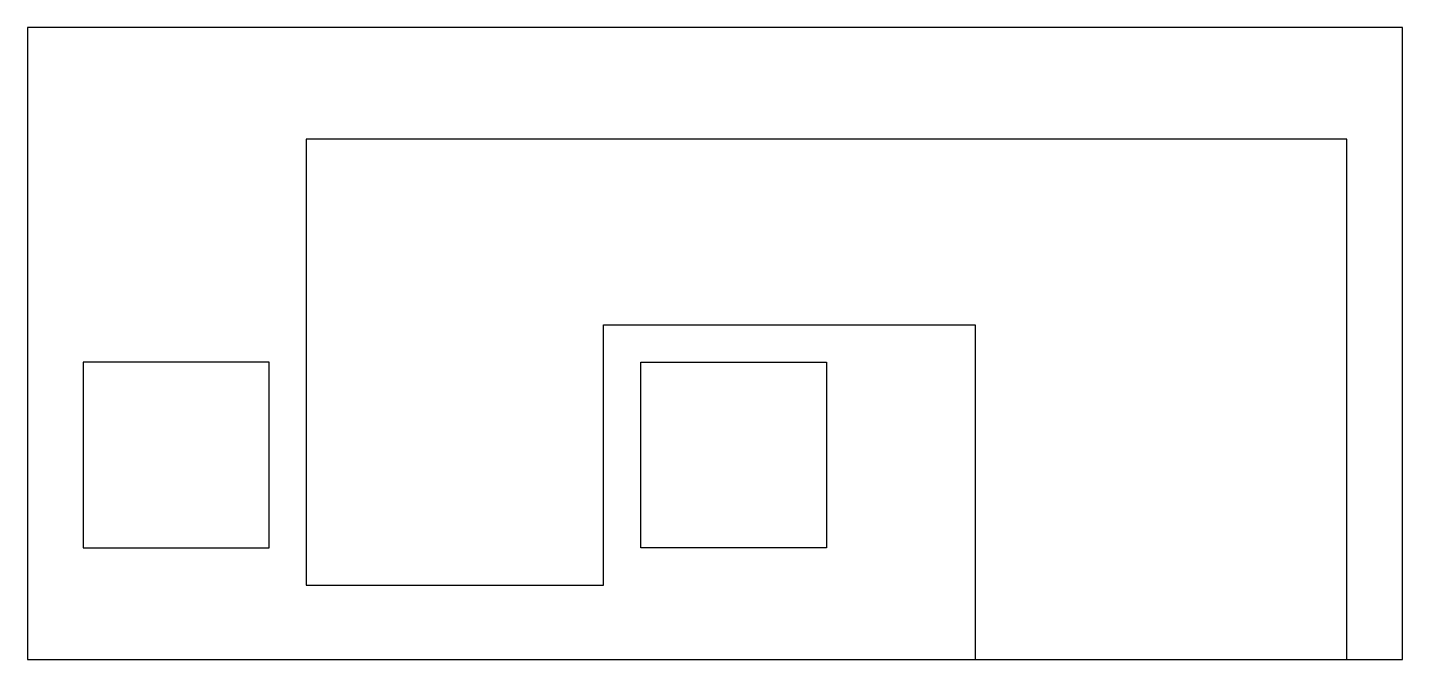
# Model space of a CAD drawing. Extents: x 56 to 426, y 60 to 230.
import ezdxf

# ---------------------------------------------------------------- set-up
doc = ezdxf.new("R2010")
doc.units = 0
doc.layers.get('0').update_dxf_attribs({"linetype": 'CONTINUOUS'})

msp = doc.modelspace()

# ---------------------------------------------------------------- linework, layer by layer
for p, q in [((410.94, 199.59), (130.94, 199.59)), ((130.94, 199.59), (130.94, 79.59)), ((410.94, 59.59), (410.94, 199.59)), ((210.94, 79.59), (210.94, 149.59)), ((210.94, 149.59), (310.94, 149.59)), ((310.94, 149.59), (310.94, 59.59)), ((130.94, 79.59), (210.94, 79.59)), ((310.94, 59.59), (410.94, 59.59))]:
    msp.add_line(p, q)
for points in [[(55.94, 59.59), (425.94, 59.59), (425.94, 229.59), (55.94, 229.59)], [(120.94, 139.59), (70.94, 139.59), (70.94, 89.59), (120.94, 89.59)], [(220.94, 139.59), (270.94, 139.59), (270.94, 89.59), (220.94, 89.59)]]:
    msp.add_lwpolyline(points, close=True)

doc.saveas('drawing.dxf')
